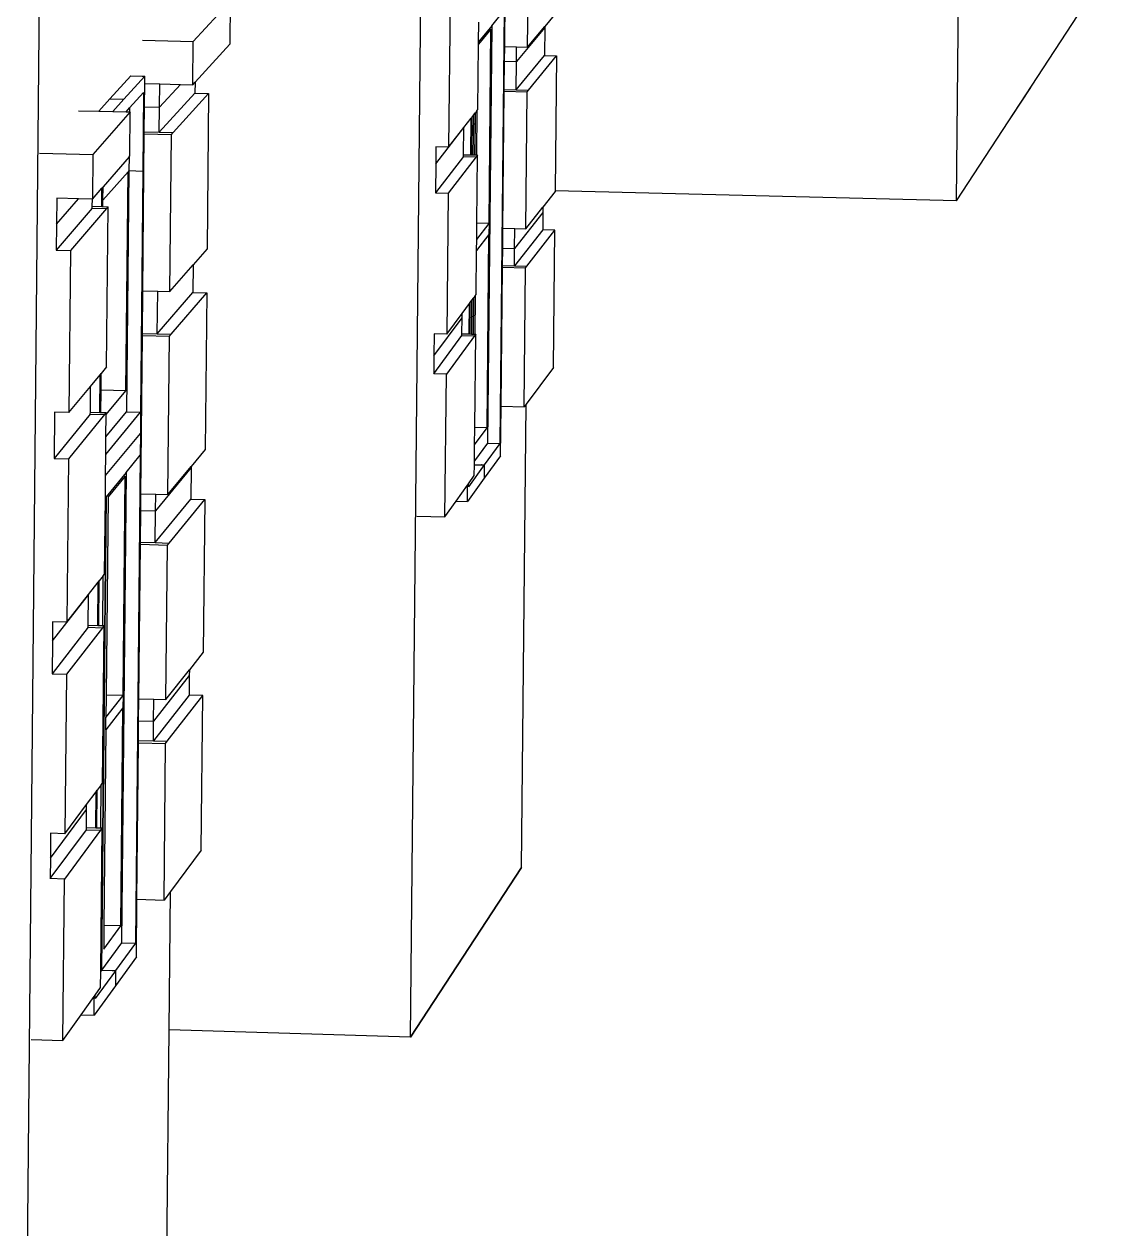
# Model space of a CAD drawing. Extents: x -106 to 80, y -44 to 65.
# Drawn here: x 71.12 to 77.5, y -19.98 to -12.95 of the extents above; entities that cross this region are included whole.
import ezdxf

# ---------------------------------------------------------------- set-up
doc = ezdxf.new("R2010")
doc.units = 0
doc.layers.get('0').update_dxf_attribs({"linetype": 'CONTINUOUS'})

msp = doc.modelspace()

# ---------------------------------------------------------------- linework, layer by layer
for p, q in [((73.3799, -18.8632), (73.549, -1.6631)), ((71.1235, -22.3197), (71.309, -2.8599)), ((76.5673, -13.9806), (76.5927, -11.4997)), ((74.0637, -13.082), (74.0718, -12.2616)), ((76.5673, -13.9806), (77.5042, -12.5454)), ((73.9296, -13.0788), (73.9329, -12.7502)), ((72.1106, -13.0496), (72.3265, -12.8162)), ((72.3265, -12.8162), (72.3241, -13.0654)), ((73.6106, -12.8224), (73.6023, -13.666)), ((73.8537, -12.9583), (73.9269, -12.8689)), ((73.9269, -12.8689), (73.9019, -15.3963)), ((73.7774, -13.0515), (73.7785, -12.9377)), ((74.2355, -12.8746), (74.1633, -12.9618)), ((73.8495, -12.9769), (73.7772, -13.0652)), ((73.8537, -12.9583), (73.7774, -13.0515)), ((73.8537, -12.9583), (73.8297, -15.3943)), ((73.8382, -14.1128), (73.8495, -12.9769)), ((74.1632, -12.968), (73.9985, -13.167)), ((74.0637, -13.082), (74.1633, -12.9618)), ((74.1632, -12.968), (74.1616, -13.1315)), ((74.1633, -12.9618), (74.1632, -12.968)), ((71.8146, -13.0423), (72.1106, -13.0496)), ((72.1082, -13.3017), (72.1106, -13.0496)), ((72.3241, -13.0654), (72.1215, -13.2871)), ((73.7735, -13.4464), (73.7772, -13.0652)), ((73.7772, -13.0652), (73.7774, -13.0515)), ((73.9288, -13.1652), (73.9296, -13.0788)), ((73.9296, -13.0788), (73.9993, -13.0805)), ((73.9985, -13.167), (73.9993, -13.0805)), ((73.9993, -13.0805), (74.0637, -13.082)), ((73.9968, -13.3321), (74.1616, -13.1315)), ((74.0688, -13.3339), (74.2329, -13.1333)), ((74.1616, -13.1315), (74.2329, -13.1333)), ((74.2329, -13.1333), (74.2251, -13.9217)), ((73.9271, -13.3304), (73.9288, -13.1652)), ((73.9288, -13.1652), (73.9985, -13.167)), ((73.9968, -13.3321), (73.9985, -13.167)), ((71.6245, -13.3845), (71.7472, -13.2496)), ((71.7472, -13.2497), (71.6246, -13.3845)), ((71.8285, -13.2517), (71.7064, -13.3866)), ((71.7474, -13.2494), (71.7472, -13.2496)), ((71.7472, -13.2497), (71.7472, -13.2496)), ((71.7472, -13.2497), (71.7474, -13.2497)), ((71.7474, -13.2494), (71.7474, -13.2497)), ((71.7474, -13.2497), (71.8126, -13.2513)), ((71.8126, -13.2513), (71.8285, -13.2517)), ((71.8281, -13.2947), (71.8285, -13.2517)), ((72.1082, -13.3017), (72.1215, -13.2871)), ((72.1215, -13.2871), (72.1209, -13.3504)), ((71.7393, -13.4378), (71.8216, -13.3466)), ((71.8216, -13.3466), (71.8172, -13.8057)), ((71.8268, -13.4307), (71.8281, -13.2947)), ((71.8281, -13.2947), (71.9152, -13.2969)), ((71.9125, -13.5791), (72.1209, -13.3504)), ((71.9139, -13.4329), (71.9152, -13.2969)), ((72.0359, -13.2999), (71.9139, -13.4329)), ((71.9152, -13.2969), (72.0359, -13.2999)), ((71.9935, -13.5811), (72.201, -13.3524)), ((72.0359, -13.2999), (72.1082, -13.3017)), ((72.1209, -13.3504), (72.201, -13.3524)), ((72.201, -13.3524), (72.1923, -14.2593)), ((73.9191, -14.1401), (73.927, -13.34)), ((73.927, -13.34), (73.9271, -13.3304)), ((73.927, -13.34), (74.0611, -13.3434)), ((73.9271, -13.3304), (73.9968, -13.3321)), ((73.9968, -13.3321), (74.0688, -13.3339)), ((74.0532, -14.1436), (74.0611, -13.3434)), ((74.0611, -13.3434), (74.0688, -13.3339)), ((76.9994, -13.3186), (76.8837, -13.496)), ((71.5592, -13.4564), (71.6245, -13.3845)), ((71.6245, -13.3845), (71.6246, -13.3845)), ((71.6246, -13.3845), (71.7064, -13.3865)), ((71.6413, -13.4584), (71.7064, -13.3865)), ((71.7064, -13.3866), (71.7064, -13.3865)), ((71.8254, -13.5769), (71.8268, -13.4307)), ((71.8268, -13.4307), (71.9139, -13.4329)), ((71.9125, -13.5791), (71.9139, -13.4329)), ((71.4417, -13.4535), (71.5592, -13.4564)), ((71.7435, -13.4609), (71.5255, -13.7098)), ((71.5592, -13.4564), (71.6413, -13.4584)), ((71.6413, -13.4584), (71.719, -13.4603)), ((71.719, -13.4603), (71.7393, -13.4378)), ((71.719, -13.4603), (71.7391, -13.4608)), ((71.7393, -13.4378), (71.7391, -13.4608)), ((71.7391, -13.4608), (71.7435, -13.4609)), ((71.7411, -13.718), (71.7435, -13.4609)), ((73.6916, -13.5515), (73.734, -13.4971)), ((73.7319, -13.7114), (73.734, -13.4971)), ((73.734, -13.4971), (73.7391, -13.4905)), ((73.7369, -13.7115), (73.7391, -13.4905)), ((73.7391, -13.4905), (73.7485, -13.4784)), ((73.7462, -13.7117), (73.7485, -13.4784)), ((73.7485, -13.4784), (73.758, -13.4663)), ((73.758, -13.4663), (73.7555, -13.712)), ((73.7558, -13.712), (73.7582, -13.4659)), ((73.758, -13.4663), (73.7582, -13.4659)), ((73.7674, -13.4541), (73.7582, -13.4659)), ((73.7674, -13.4541), (73.7649, -13.7122)), ((73.7674, -13.4541), (73.7735, -13.4464)), ((73.5272, -13.763), (73.6916, -13.5522)), ((73.6023, -13.666), (73.6916, -13.5515)), ((73.69, -13.7104), (73.6916, -13.5522)), ((73.6916, -13.5522), (73.6916, -13.5515)), ((71.8165, -14.5052), (71.8253, -13.5879)), ((71.8253, -13.5879), (71.8254, -13.5769)), ((71.8253, -13.5879), (71.9837, -13.5919)), ((71.8254, -13.5769), (71.9125, -13.5791)), ((71.9125, -13.5791), (71.9935, -13.5811)), ((71.9749, -14.5093), (71.9837, -13.5919)), ((71.9837, -13.5919), (71.9935, -13.5811)), ((71.2143, -13.702), (71.5255, -13.7098)), ((71.5255, -13.7098), (71.523, -13.97)), ((73.5282, -13.6642), (73.5272, -13.763)), ((73.6023, -13.666), (73.5282, -13.6642)), ((73.6899, -13.7204), (73.69, -13.7104)), ((73.69, -13.7104), (73.7319, -13.7114)), ((73.7319, -13.7114), (73.7369, -13.7115)), ((73.7369, -13.7115), (73.7462, -13.7117)), ((73.7462, -13.7117), (73.7555, -13.712)), ((73.7555, -13.712), (73.7558, -13.712)), ((73.7558, -13.712), (73.7649, -13.7122)), ((73.7708, -13.7123), (73.7633, -13.7222)), ((73.7649, -13.7122), (73.7708, -13.7123)), ((73.7669, -14.111), (73.7708, -13.7123)), ((71.7366, -13.7232), (71.5845, -13.8988)), ((71.7366, -13.7232), (71.7358, -13.8037)), ((71.7366, -13.7232), (71.7411, -13.718)), ((73.6899, -13.7204), (73.5256, -13.9329)), ((73.5272, -13.763), (73.5256, -13.9329)), ((73.7633, -13.7222), (73.5996, -13.9348)), ((73.6899, -13.7204), (73.7633, -13.7222)), ((71.7306, -13.8096), (71.5838, -13.9752)), ((71.7183, -15.0894), (71.7306, -13.8096)), ((71.7358, -13.8037), (71.7223, -15.2123)), ((71.7358, -13.8037), (71.7306, -13.8096)), ((71.7358, -13.8037), (71.8172, -13.8057)), ((71.8172, -13.8057), (71.8036, -15.2145)), ((71.523, -13.97), (71.5781, -13.9063)), ((71.577, -14.0131), (71.5781, -13.9063)), ((71.5781, -13.9063), (71.5845, -13.8988)), ((71.5838, -13.9752), (71.5845, -13.8988)), ((74.2251, -13.9254), (74.1528, -14.0171)), ((76.5673, -13.9806), (74.2251, -13.9217)), ((74.2251, -13.9217), (74.2251, -13.9254)), ((71.3139, -13.9647), (71.3124, -14.1163)), ((71.3124, -14.1163), (71.4415, -13.9679)), ((71.4415, -13.9679), (71.3139, -13.9647)), ((71.5222, -13.9699), (71.4415, -13.9679)), ((71.5218, -14.0117), (71.5222, -13.9699)), ((71.523, -13.97), (71.5222, -13.9699)), ((71.5835, -14.0133), (71.5838, -13.9752)), ((73.5256, -13.9329), (73.5996, -13.9348)), ((73.5996, -13.9348), (73.5915, -14.7576)), ((71.5217, -14.0232), (71.311, -14.2673)), ((71.6045, -14.0253), (71.3946, -14.2694)), ((71.5217, -14.0232), (71.5218, -14.0117)), ((71.5217, -14.0232), (71.6045, -14.0253)), ((71.5218, -14.0117), (71.577, -14.0131)), ((71.577, -14.0131), (71.5835, -14.0133)), ((71.5835, -14.0133), (71.6142, -14.014)), ((71.6142, -14.014), (71.6045, -14.0253)), ((71.6052, -14.9496), (71.6142, -14.014)), ((74.1525, -14.0477), (73.9877, -14.2572)), ((74.0532, -14.1436), (74.1528, -14.0171)), ((74.1525, -14.0477), (74.1515, -14.1487)), ((74.1528, -14.0171), (74.1525, -14.0477)), ((71.3124, -14.1163), (71.311, -14.2673)), ((73.766, -14.206), (73.7669, -14.111)), ((73.766, -14.206), (73.8382, -14.1128)), ((73.8382, -14.1128), (73.7669, -14.111)), ((73.8382, -14.1128), (73.8376, -14.1768)), ((73.8376, -14.1768), (73.7653, -14.2703)), ((73.7653, -14.2703), (73.766, -14.206)), ((73.8265, -15.3061), (73.8376, -14.1768)), ((73.918, -14.2554), (73.9191, -14.1401)), ((73.9191, -14.1401), (73.9888, -14.1419)), ((74.1515, -14.1487), (73.9867, -14.3592)), ((73.9877, -14.2572), (73.9888, -14.1419)), ((73.9888, -14.1419), (74.0532, -14.1436)), ((74.0587, -14.3611), (74.2228, -14.1505)), ((74.2228, -14.1505), (74.1515, -14.1487)), ((74.2149, -14.9532), (74.2228, -14.1505)), ((71.311, -14.2673), (71.3946, -14.2694)), ((71.3946, -14.2694), (71.3856, -15.2162)), ((72.1923, -14.2593), (72.1112, -14.3526)), ((73.7628, -14.5266), (73.7653, -14.2703)), ((73.917, -14.3574), (73.918, -14.2554)), ((73.918, -14.2554), (73.9877, -14.2572)), ((73.9867, -14.3592), (73.9877, -14.2572)), ((71.9749, -14.5093), (72.1112, -14.3526)), ((72.1112, -14.3526), (72.1096, -14.5154)), ((73.9088, -15.1783), (73.9169, -14.3675)), ((73.9169, -14.3675), (73.917, -14.3574)), ((73.9169, -14.3675), (74.0509, -14.371)), ((73.917, -14.3574), (73.9867, -14.3592)), ((73.9867, -14.3592), (74.0587, -14.3611)), ((74.0429, -15.1819), (74.0509, -14.371)), ((74.0509, -14.371), (74.0587, -14.3611)), ((71.8141, -14.7545), (71.8165, -14.5052)), ((71.8165, -14.5052), (71.9036, -14.5074)), ((71.9012, -14.7568), (71.9036, -14.5074)), ((71.9012, -14.7568), (72.1096, -14.5154)), ((71.9036, -14.5074), (71.9749, -14.5093)), ((71.9822, -14.759), (72.1898, -14.5175)), ((72.1096, -14.5154), (72.1898, -14.5175)), ((72.1898, -14.5175), (72.1809, -15.4317)), ((73.7284, -14.573), (73.7378, -14.5603)), ((73.7359, -14.7574), (73.7378, -14.5603)), ((73.7378, -14.5603), (73.7473, -14.5475)), ((73.7473, -14.5475), (73.7452, -14.7577)), ((73.7455, -14.7577), (73.7476, -14.5471)), ((73.7473, -14.5475), (73.7476, -14.5471)), ((73.7568, -14.5348), (73.7476, -14.5471)), ((73.7568, -14.5348), (73.7546, -14.7579)), ((73.7568, -14.5348), (73.7628, -14.5266)), ((73.6809, -14.6371), (73.7233, -14.5799)), ((73.7215, -14.7571), (73.7233, -14.5799)), ((73.7233, -14.5799), (73.7284, -14.573)), ((73.7266, -14.7572), (73.7284, -14.573)), ((73.5162, -14.8845), (73.6806, -14.6626)), ((73.5915, -14.7576), (73.6809, -14.6371)), ((73.6797, -14.756), (73.6806, -14.6626)), ((73.6806, -14.6626), (73.6809, -14.6371)), ((71.8086, -15.33), (71.814, -14.7662)), ((71.814, -14.7662), (71.8141, -14.7545)), ((71.814, -14.7662), (71.9724, -14.7704)), ((71.8141, -14.7545), (71.9012, -14.7568)), ((71.9012, -14.7568), (71.9822, -14.759)), ((71.9634, -15.6952), (71.9724, -14.7704)), ((71.9724, -14.7704), (71.9822, -14.759)), ((73.5151, -14.9895), (73.6796, -14.7665)), ((73.5175, -14.7557), (73.5162, -14.8845)), ((73.5915, -14.7576), (73.5175, -14.7557)), ((73.7529, -14.7684), (73.5892, -14.9915)), ((73.6796, -14.7665), (73.6797, -14.756)), ((73.6796, -14.7665), (73.7529, -14.7684)), ((73.6797, -14.756), (73.7215, -14.7571)), ((73.7215, -14.7571), (73.7266, -14.7572)), ((73.7266, -14.7572), (73.7359, -14.7574)), ((73.7359, -14.7574), (73.7452, -14.7577)), ((73.7452, -14.7577), (73.7455, -14.7577)), ((73.7455, -14.7577), (73.7546, -14.7579)), ((73.7605, -14.7581), (73.7529, -14.7684)), ((73.7546, -14.7579), (73.7605, -14.7581)), ((73.7551, -15.3042), (73.7605, -14.7581)), ((73.5162, -14.8845), (73.5151, -14.9895)), ((71.6052, -14.9496), (71.5741, -14.9873)), ((74.2149, -14.9532), (74.0543, -15.1667)), ((71.5118, -15.063), (71.5676, -14.9952)), ((71.5655, -15.2149), (71.5676, -14.9952)), ((71.5676, -14.9952), (71.5741, -14.9873)), ((71.5732, -15.0855), (71.5741, -14.9873)), ((73.5892, -14.9915), (73.5151, -14.9895)), ((73.581, -15.8253), (73.5892, -14.9915)), ((71.3856, -15.2162), (71.5118, -15.063)), ((71.5103, -15.2135), (71.5118, -15.063)), ((71.5719, -15.2151), (71.5732, -15.0855)), ((71.7183, -15.0894), (71.5732, -15.0855)), ((71.6025, -15.2278), (71.7183, -15.0894)), ((73.906, -15.4677), (73.9088, -15.1783)), ((73.9088, -15.1783), (74.0429, -15.1819)), ((74.0275, -17.8712), (74.0543, -15.1667)), ((74.0543, -15.1667), (74.0429, -15.1819)), ((71.3019, -15.2139), (71.2994, -15.4834)), ((71.5102, -15.2256), (71.2994, -15.4834)), ((71.3856, -15.2162), (71.3019, -15.2139)), ((71.5929, -15.2278), (71.383, -15.4856)), ((71.5102, -15.2256), (71.5103, -15.2135)), ((71.5102, -15.2256), (71.5929, -15.2278)), ((71.5103, -15.2135), (71.5655, -15.2149)), ((71.5655, -15.2149), (71.5719, -15.2151)), ((71.5719, -15.2151), (71.6026, -15.2159)), ((71.6026, -15.2159), (71.5929, -15.2278)), ((71.6003, -15.4601), (71.8036, -15.2145)), ((71.6013, -15.3579), (71.7223, -15.2123)), ((71.6013, -15.3579), (71.6025, -15.2278)), ((71.6025, -15.2278), (71.6026, -15.2159)), ((71.7223, -15.2123), (71.8036, -15.2145)), ((71.8036, -15.2145), (71.8024, -15.3375)), ((71.8024, -15.3375), (71.8086, -15.33)), ((71.8051, -15.6908), (71.8086, -15.33)), ((73.7541, -15.4045), (73.7551, -15.3042)), ((73.7541, -15.4045), (73.8265, -15.3061)), ((73.8265, -15.3061), (73.7551, -15.3042)), ((71.5991, -15.5844), (71.8024, -15.3375)), ((71.6003, -15.4601), (71.6013, -15.3579)), ((71.8024, -15.3375), (71.8012, -15.4647)), ((73.8297, -15.3943), (73.7532, -15.4987)), ((73.7532, -15.4987), (73.7541, -15.4045)), ((73.9019, -15.3963), (73.8106, -15.5215)), ((73.8297, -15.3943), (73.9019, -15.3963)), ((71.5991, -15.5844), (71.6003, -15.4601)), ((71.7189, -15.5652), (71.8012, -15.4647)), ((71.8012, -15.4647), (71.7738, -18.3147)), ((72.1809, -15.4317), (72.0998, -15.53)), ((73.906, -15.4677), (73.8098, -15.6)), ((71.2994, -15.4834), (71.383, -15.4856)), ((71.383, -15.4856), (71.3739, -16.44)), ((72.0997, -15.5367), (71.8912, -15.7893)), ((71.9634, -15.6952), (72.0998, -15.53)), ((72.0997, -15.5367), (72.098, -15.7208)), ((72.0998, -15.53), (72.0997, -15.5367)), ((73.8103, -15.5218), (73.7178, -15.6488)), ((73.7523, -15.5832), (73.753, -15.5203)), ((73.753, -15.5199), (73.7532, -15.4987)), ((73.753, -15.5199), (73.7934, -15.521)), ((73.753, -15.5203), (73.753, -15.5199)), ((73.753, -15.5203), (73.7931, -15.5214)), ((73.7934, -15.521), (73.7931, -15.5214)), ((73.7931, -15.5214), (73.8103, -15.5218)), ((73.7934, -15.521), (73.8106, -15.5215)), ((73.8106, -15.5215), (73.8098, -15.6)), ((73.8106, -15.5215), (73.8103, -15.5218)), ((71.5979, -15.713), (71.5991, -15.5844)), ((71.7189, -15.5652), (71.6023, -15.7076)), ((71.7135, -15.5869), (71.6138, -15.7087)), ((71.7189, -15.5652), (71.6925, -18.3122)), ((71.7012, -16.8679), (71.7135, -15.5869)), ((73.8098, -15.6), (73.7119, -15.7348)), ((73.7179, -15.6318), (73.7523, -15.5832)), ((73.6463, -15.733), (73.7128, -15.639)), ((73.7119, -15.7348), (73.7128, -15.639)), ((73.7128, -15.639), (73.7179, -15.6318)), ((73.7178, -15.6488), (73.7179, -15.6318)), ((71.6019, -15.7081), (71.5754, -18.4721)), ((71.5757, -18.4716), (71.6023, -15.7076)), ((71.5936, -16.1591), (71.5979, -15.713)), ((71.5979, -15.713), (71.6019, -15.7081)), ((71.6019, -15.7081), (71.6023, -15.7076)), ((71.6138, -15.7087), (71.6027, -16.8651)), ((71.8042, -15.7869), (71.8051, -15.6908)), ((71.8051, -15.6908), (71.8922, -15.6932)), ((71.8894, -15.9755), (72.098, -15.7208)), ((71.8912, -15.7893), (71.8922, -15.6932)), ((71.8922, -15.6932), (71.9634, -15.6952)), ((71.9704, -15.9777), (72.1781, -15.723)), ((72.098, -15.7208), (72.1781, -15.723)), ((72.1781, -15.723), (72.1695, -16.6147)), ((73.581, -15.8253), (73.6463, -15.733)), ((73.6463, -15.733), (73.7119, -15.7348)), ((71.8024, -15.973), (71.8042, -15.7869)), ((71.8042, -15.7869), (71.8912, -15.7893)), ((71.8894, -15.9755), (71.8912, -15.7893)), ((73.4165, -15.8208), (73.581, -15.8253)), ((71.7936, -16.8872), (71.8023, -15.9853)), ((71.8023, -15.9853), (71.8024, -15.973)), ((71.8023, -15.9853), (71.9606, -15.9898)), ((71.8024, -15.973), (71.8894, -15.9755)), ((71.8894, -15.9755), (71.9704, -15.9777)), ((71.9519, -16.8918), (71.9606, -15.9898)), ((71.9606, -15.9898), (71.9704, -15.9777)), ((71.5856, -16.1694), (71.5625, -16.1988)), ((71.5828, -16.4593), (71.5856, -16.1694)), ((71.5856, -16.1694), (71.5936, -16.1591)), ((71.5001, -16.2786), (71.556, -16.2072)), ((71.5536, -16.4585), (71.556, -16.2072)), ((71.556, -16.2072), (71.5625, -16.1988)), ((71.56, -16.4587), (71.5625, -16.1988)), ((71.2892, -16.5494), (71.5001, -16.2798)), ((71.3739, -16.44), (71.5001, -16.2786)), ((71.4984, -16.4569), (71.5001, -16.2798)), ((71.5001, -16.2798), (71.5001, -16.2786)), ((71.2903, -16.4376), (71.2892, -16.5494)), ((71.3739, -16.44), (71.2903, -16.4376)), ((71.4983, -16.4698), (71.4984, -16.4569)), ((71.4984, -16.4569), (71.5536, -16.4585)), ((71.5536, -16.4585), (71.56, -16.4587)), ((71.56, -16.4587), (71.5828, -16.4593)), ((71.5907, -16.4595), (71.581, -16.4721)), ((71.5819, -17.3794), (71.5907, -16.4595)), ((71.5828, -16.4593), (71.5907, -16.4595)), ((71.4983, -16.4698), (71.2874, -16.7416)), ((71.581, -16.4721), (71.3709, -16.744)), ((71.4983, -16.4698), (71.581, -16.4721)), ((71.2892, -16.5494), (71.2874, -16.7416)), ((72.1695, -16.6147), (72.0883, -16.7181)), ((71.9519, -16.8918), (72.0883, -16.7181)), ((72.0883, -16.7181), (72.088, -16.7521)), ((71.2874, -16.7416), (71.3709, -16.744)), ((71.3709, -16.744), (71.362, -17.6748)), ((72.088, -16.7521), (71.8794, -17.0181)), ((72.088, -16.7521), (72.0869, -16.8659)), ((71.6027, -16.8651), (71.6015, -16.9965)), ((71.6015, -16.9965), (71.7012, -16.8679)), ((71.7012, -16.8679), (71.6027, -16.8651)), ((71.7012, -16.8679), (71.7005, -16.9401)), ((72.0869, -16.8659), (71.8783, -17.1331)), ((71.9593, -17.1355), (72.167, -16.8682)), ((72.167, -16.8682), (72.0869, -16.8659)), ((72.1583, -17.7718), (72.167, -16.8682)), ((71.7005, -16.9401), (71.6008, -17.069)), ((71.6883, -18.2136), (71.7005, -16.9401)), ((71.7923, -17.0156), (71.7936, -16.8872)), ((71.7936, -16.8872), (71.8806, -16.8897)), ((71.8794, -17.0181), (71.8806, -16.8897)), ((71.8806, -16.8897), (71.9519, -16.8918)), ((71.6008, -17.069), (71.6015, -16.9965)), ((71.7912, -17.1306), (71.7923, -17.0156)), ((71.7923, -17.0156), (71.8794, -17.0181)), ((71.8783, -17.1331), (71.8794, -17.0181)), ((71.6008, -17.069), (71.5898, -18.2106)), ((71.7823, -18.0573), (71.7911, -17.1435)), ((71.7911, -17.1435), (71.7912, -17.1306)), ((71.7911, -17.1435), (71.9494, -17.1481)), ((71.7912, -17.1306), (71.8783, -17.1331)), ((71.8783, -17.1331), (71.9593, -17.1355)), ((71.9406, -18.0621), (71.9494, -17.1481)), ((71.9494, -17.1481), (71.9593, -17.1355)), ((71.4884, -17.5051), (71.5443, -17.43)), ((71.5423, -17.6398), (71.5443, -17.43)), ((71.5443, -17.43), (71.5508, -17.4212)), ((71.5487, -17.64), (71.5508, -17.4212)), ((71.5739, -17.3902), (71.5508, -17.4212)), ((71.5715, -17.6407), (71.5739, -17.3902)), ((71.5739, -17.3902), (71.5819, -17.3794)), ((71.362, -17.6748), (71.4884, -17.5051)), ((71.4881, -17.5342), (71.4884, -17.5051)), ((71.2771, -17.8182), (71.4881, -17.5342)), ((71.4871, -17.6382), (71.4881, -17.5342)), ((71.2759, -17.9369), (71.487, -17.6517)), ((71.5697, -17.6541), (71.3595, -17.9394)), ((71.487, -17.6517), (71.4871, -17.6382)), ((71.487, -17.6517), (71.5697, -17.6541)), ((71.4871, -17.6382), (71.5423, -17.6398)), ((71.5423, -17.6398), (71.5487, -17.64)), ((71.5487, -17.64), (71.5715, -17.6407)), ((71.5794, -17.6409), (71.5697, -17.6541)), ((71.5714, -18.4776), (71.5794, -17.6409)), ((71.5715, -17.6407), (71.5794, -17.6409)), ((71.2785, -17.6724), (71.2771, -17.8182)), ((71.362, -17.6748), (71.2785, -17.6724)), ((72.1583, -17.7718), (71.978, -18.0123)), ((71.2771, -17.8182), (71.2759, -17.9369)), ((71.3595, -17.9394), (71.2759, -17.9369)), ((73.3799, -18.8632), (74.0275, -17.8712)), ((74.0275, -17.8712), (73.3799, -18.8632)), ((71.3505, -18.8826), (71.3595, -17.9394)), ((71.7791, -18.3943), (71.7823, -18.0573)), ((71.7823, -18.0573), (71.9406, -18.0621)), ((71.978, -18.0123), (71.9406, -18.0621)), ((71.9702, -18.8194), (71.978, -18.0123)), ((71.5898, -18.2106), (71.5885, -18.3493)), ((71.5885, -18.3493), (71.6883, -18.2136)), ((71.6883, -18.2136), (71.5898, -18.2106)), ((71.6925, -18.3122), (71.5757, -18.4716)), ((71.7738, -18.3147), (71.6576, -18.4741)), ((71.6925, -18.3122), (71.7738, -18.3147)), ((71.7791, -18.3943), (71.6567, -18.5627)), ((71.6572, -18.4746), (71.5391, -18.6365)), ((71.5704, -18.573), (71.5714, -18.4776)), ((71.5754, -18.4721), (71.5714, -18.4776)), ((71.5757, -18.4716), (71.5754, -18.4721)), ((71.5754, -18.4721), (71.6378, -18.474)), ((71.5757, -18.4716), (71.6382, -18.4735)), ((71.6382, -18.4735), (71.6378, -18.474)), ((71.6378, -18.474), (71.6572, -18.4746)), ((71.6382, -18.4735), (71.6576, -18.4741)), ((71.6576, -18.4741), (71.6567, -18.5627)), ((71.6576, -18.4741), (71.6572, -18.4746)), ((71.6567, -18.5627), (71.5318, -18.7346)), ((71.4573, -18.7323), (71.5328, -18.626)), ((71.5318, -18.7346), (71.5328, -18.626)), ((71.5328, -18.626), (71.5393, -18.6168)), ((71.5391, -18.6365), (71.5393, -18.6168)), ((71.5393, -18.6168), (71.5704, -18.573)), ((71.3505, -18.8826), (71.4573, -18.7323)), ((71.4573, -18.7323), (71.5318, -18.7346)), ((71.9486, -21.0557), (71.9702, -18.8194)), ((73.3799, -18.8632), (71.9702, -18.8194)), ((71.1649, -18.8768), (71.3505, -18.8826))]:
    msp.add_line(p, q)

doc.saveas('drawing.dxf')
